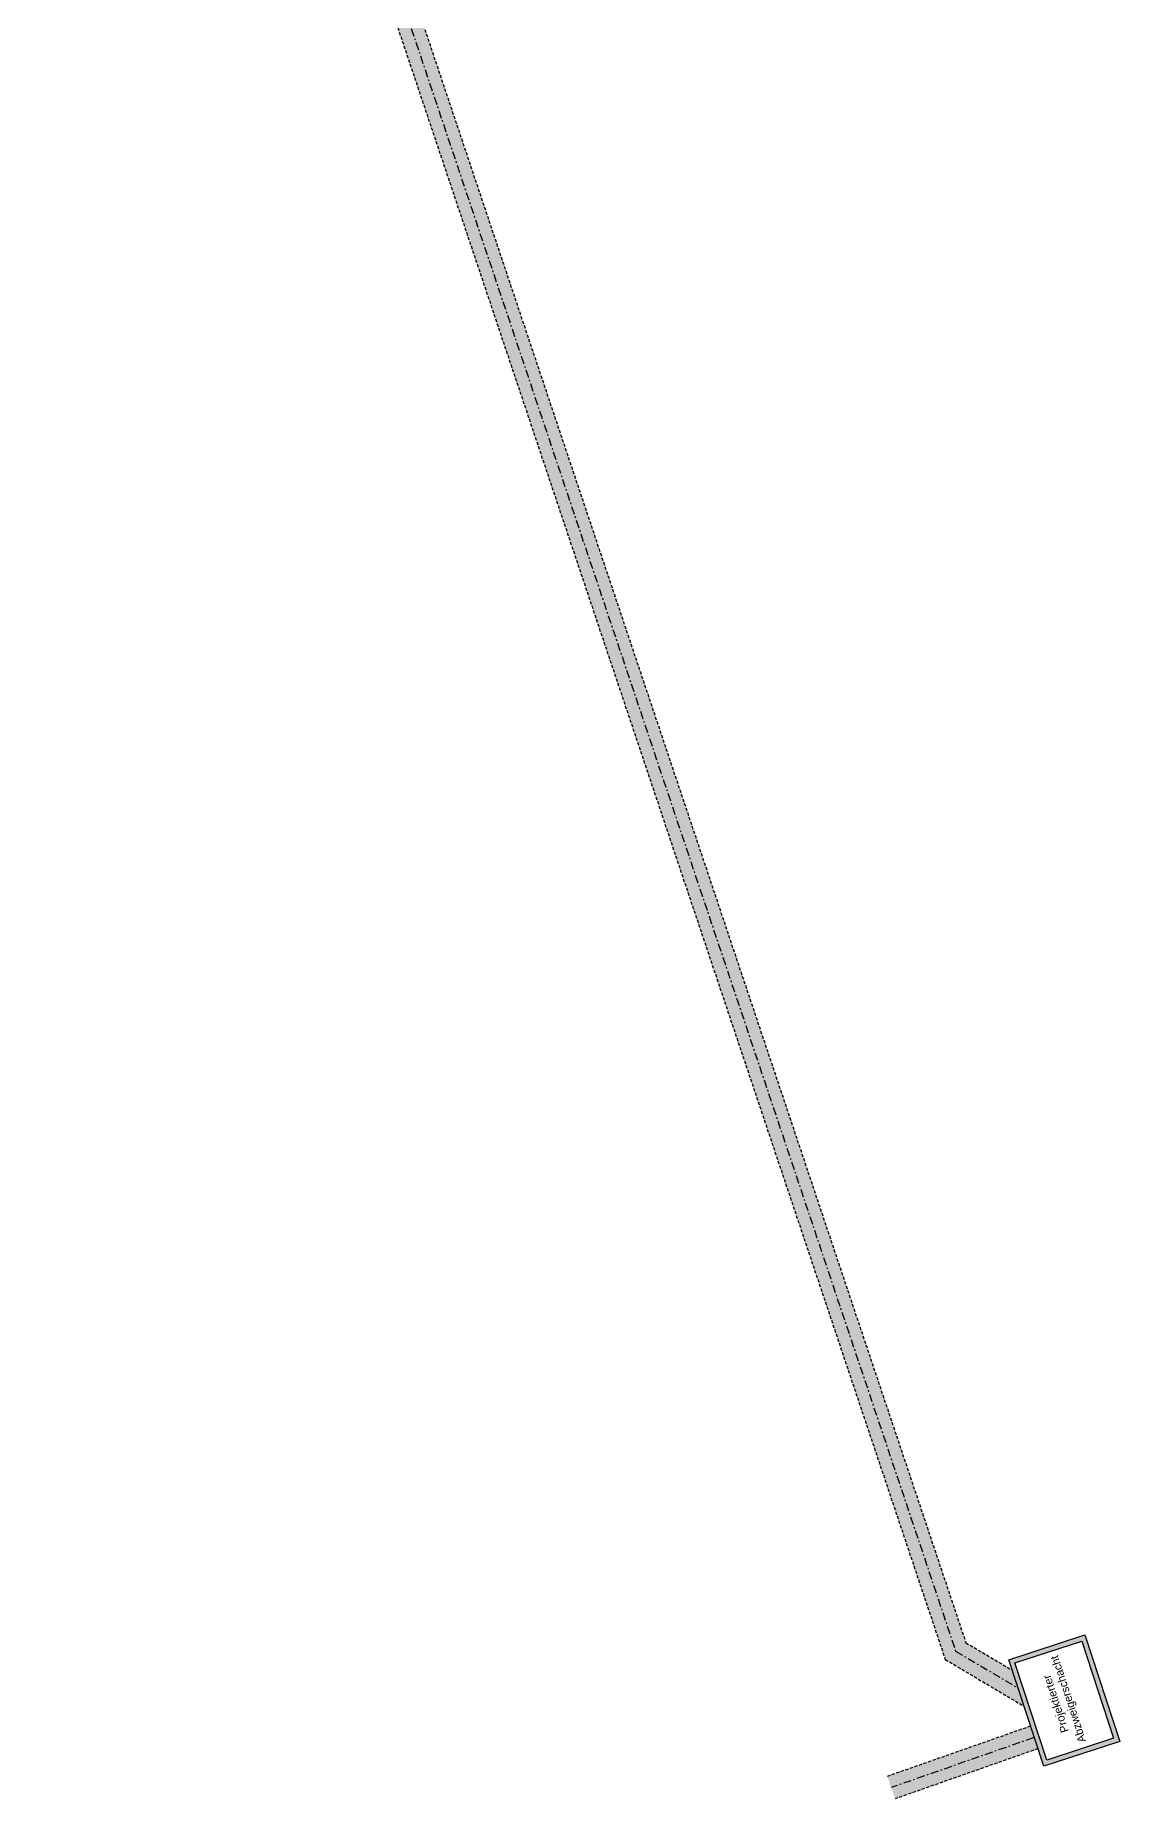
# Model space of a CAD drawing. Header units: metres. Extents: x 2684977 to 2686015, y 1244284 to 1245504.
# Drawn here: x 2685947.6 to 2686015.4, y 1245069.5 to 1245179.7 of the extents above; entities that cross this region are included whole.
import ezdxf
from ezdxf.enums import TextEntityAlignment as Align

# ---------------------------------------------------------------- set-up
doc = ezdxf.new("R2010")
doc.units = ezdxf.units.M
doc.header["$MEASUREMENT"] = 0
doc.linetypes.add('STRICHL_ENG', pattern=[0.3, 0.2, -0.1])
doc.linetypes.add('STRICHPKT_MITTEL', pattern=[0.8, 0.5, -0.15, 0, -0.15])
for name, color, linetype, lineweight, transparency in [('2-Verteilnetz Block', 7, 'Continuous', 0, 0.5), ('2-Verteilnetz Graben aussen', 251, 'STRICHL_ENG', 30, 0.5), ('2-Verteilnetz Graben Schacht Text', 251, 'Continuous', 13, 0.5), ('2-Verteilnetz Rohr Achse', 251, 'STRICHPKT_MITTEL', 30, 0.5), ('2-Verteilnetz Schacht', 251, 'Continuous', 30, 0.5)]:
    doc.layers.add(name, color=color, linetype=linetype, lineweight=lineweight, transparency=transparency)
doc.layers.add('2-Verteilnetz Graben Schraffur Solid', color=7, linetype='Continuous', lineweight=0, true_color=0xe0e0e0, transparency=0.5)
doc.layers.add('2-Verteilnetz Schacht_Schraffur Solid', color=7, linetype='Continuous', lineweight=0, true_color=0xe0e0e0, transparency=0.5)
doc.styles.add('Style-Arial', font='arial.ttf')

# ---------------------------------------------------------------- blocks, each defined once
blk = doc.blocks.new('ColumnText_3')
at = {"layer": '2-Verteilnetz Graben Schacht Text', "style": 'Style-Arial'}
for s, p in [('Abzweigerschacht', (2686012.78, 1245072.93)), ('Projektierter', (2686011.71, 1245073.54))]:
    blk.add_text(s, height=0.5, rotation=108.1522, dxfattribs=at).set_placement(p, align=Align.TOP_LEFT)
blk = doc.blocks.new('Verteilnetz proj')
at = {"layer": '2-Verteilnetz Graben Schraffur Solid'}
for points in [[(2686009.37, 1245075.26), (2686004.46, 1245078.18), (2685968.64, 1245184.99), (2685956.75, 1245229.95), (2685950.3, 1245269.12), (2685948.53, 1245270.99), (2685947.83, 1245270.9), (2685947.62, 1245272.45), (2685949.12, 1245272.63), (2685951.76, 1245269.85), (2685958.27, 1245230.28), (2685970.14, 1245185.44), (2686005.75, 1245079.22), (2686008.64, 1245077.51)], [(2686001.33, 1245069.47), (2686000.84, 1245070.87), (2686009.79, 1245074.01), (2686010.25, 1245072.6)]]:
    blk.add_hatch(color=256, dxfattribs=at).paths.add_polyline_path(points)
at = {"layer": '2-Verteilnetz Schacht_Schraffur Solid'}
h = blk.add_hatch(color=256, dxfattribs=at)
h.paths.add_polyline_path([(2686010.61, 1245071.5), (2686008.43, 1245078.15), (2686013.18, 1245079.71), (2686015.36, 1245073.06)])
h.paths.add_polyline_path([(2686010.8, 1245071.88), (2686008.81, 1245077.96), (2686012.99, 1245079.33), (2686014.98, 1245073.25)], flags=16)
at = {"layer": '2-Verteilnetz Graben aussen'}
for points in [[(2685947.62, 1245272.45), (2685949.12, 1245272.63), (2685951.76, 1245269.85), (2685958.27, 1245230.28), (2685970.14, 1245185.44), (2686005.75, 1245079.22), (2686008.64, 1245077.51)], [(2685947.83, 1245270.9), (2685948.53, 1245270.99), (2685950.3, 1245269.12), (2685956.75, 1245229.95), (2685968.64, 1245184.99), (2686004.46, 1245078.18), (2686009.37, 1245075.26)], [(2686009.79, 1245074.01), (2686000.84, 1245070.87)], [(2686010.25, 1245072.6), (2686001.33, 1245069.47)]]:
    blk.add_lwpolyline(points, dxfattribs=at)
at = {"layer": '2-Verteilnetz Rohr Achse'}
for points in [[(2685947.72, 1245271.67), (2685948.83, 1245271.81), (2685951.03, 1245269.48), (2685957.51, 1245230.12), (2685969.39, 1245185.21), (2686005.11, 1245078.7), (2686009, 1245076.39)], [(2686009.96, 1245073.28), (2686001.08, 1245070.17)]]:
    blk.add_lwpolyline(points, dxfattribs=at)
at = {"layer": '2-Verteilnetz Schacht'}
for points in [[(2686010.61, 1245071.5), (2686008.43, 1245078.15), (2686013.18, 1245079.71), (2686015.36, 1245073.06)], [(2686010.8, 1245071.88), (2686008.81, 1245077.96), (2686012.99, 1245079.33), (2686014.98, 1245073.25)]]:
    blk.add_3dface(points, dxfattribs=at)
at = {"layer": '2-Verteilnetz Graben Schacht Text'}
blk.add_blockref('ColumnText_3', (0, 0), dxfattribs=at)

msp = doc.modelspace()

# ---------------------------------------------------------------- block references
at = {"layer": '2-Verteilnetz Block'}
msp.add_blockref('Verteilnetz proj', (0, 0), dxfattribs=at)

doc.saveas('drawing.dxf')
